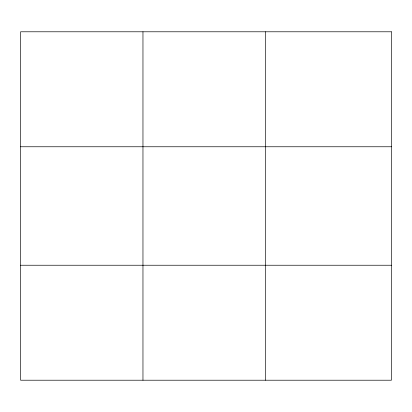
<?xml version="1.0" encoding="UTF-8"?>
<svg xmlns="http://www.w3.org/2000/svg" width="412" height="412" viewBox="0 0 412 412"><rect width="100%" height="100%" fill="white"/><g stroke="black" fill="none" stroke-linecap="round" stroke-linejoin="round"><path stroke-width="0.62" d="M142.964 380.214L142.964 31.786M265.328 380.214L265.328 31.786M20.6 146.765L391.4 146.765M20.6 265.235L391.4 265.235M391.4 31.786L391.4 380.214L20.6 380.214L20.6 31.786L391.4 31.786"/></g></svg>
